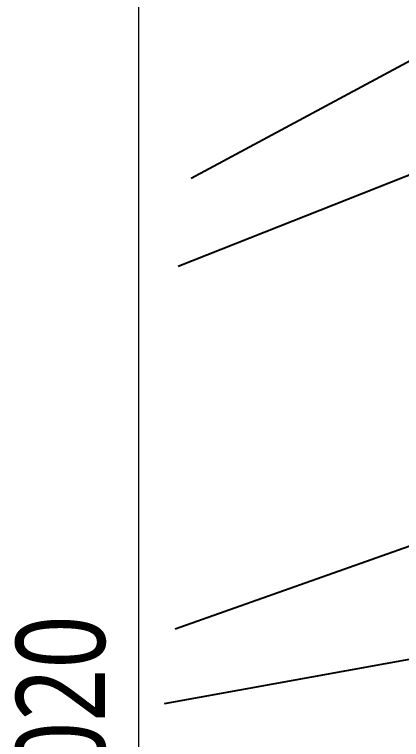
# Model space of a CAD drawing. Header units: millimetres. Extents: x -268744 to 115753, y -96240 to -10461.
# Drawn here: x -268744 to -257023, y -44566 to -22627 of the extents above; entities that cross this region are included whole.
import ezdxf

# ---------------------------------------------------------------- set-up
doc = ezdxf.new("R2010")
doc.units = ezdxf.units.MM
doc.layers.add('A-ANNO-DIMS', color=211, linetype='Continuous', lineweight=9)
doc.layers.add('A-ANNO-DIMS-900', color=211, linetype='Continuous', lineweight=9)
doc.layers.add('GC-DAY NEO', color=5, linetype='Continuous')
doc.styles.add('Trebuchet MS', font='trebuc.ttf', dxfattribs={"width": 0.8, "height": 2700})
doc.dimstyles.new('Arc_Length_-_3mm_Trebuchet_MS', dxfattribs={"dimscale": 304.8, "dimtxt": 2783.567448, "dimasz": 2.952756, "dimexe": 4.429134, "dimexo": 4.429134, "dimgap": 0.885827, "dimtad": 1, "dimdec": 0, "dimrnd": 10, "dimzin": 0, "dimdsep": 46, "dimtxsty": 'Trebuchet MS', "dimblk1": 'OBLIQUE', "dimblk2": 'OBLIQUE', "dimsah": 1, "dimcen": 0.09, "dimdle": 2.952756, "dimazin": 0, "dimtfac": 1, "dimtdec": 4, "dimtix": 1, "dimtmove": 0, "dimatfit": 3, "dimfxl": 1, "dimtvp": 1, "dimtolj": 1, "dimtzin": 0, "dimarcsym": 2})

# ---------------------------------------------------------------- blocks, each defined once
blk = doc.blocks.new('DIMBLOCK1-KHUNG KẾT CẤU BÈ PIN 1')
at = {"layer": 'A-ANNO-DIMS-900', "transparency": 16777216}
for p, q in [((-264978, -71225), (-264978, -19406)), ((-264978, -20306), (-266328, -20306)), ((-264978, -20306), (-258082, -20306)), ((-264978, -70325), (-266328, -70325)), ((-264978, -70325), (-256694, -70325))]:
    blk.add_line(p, q, dxfattribs=at)
at = {"layer": 'A-ANNO-DIMS-900', "lineweight": 70, "transparency": 16777216}
for p, q in [((-264978, -20306), (-265428, -19856)), ((-264978, -20306), (-264528, -20756)), ((-264978, -70325), (-265428, -69875)), ((-264978, -70325), (-264528, -70775))]:
    blk.add_line(p, q, dxfattribs=at)
at = {"layer": 'A-ANNO-DIMS-900', "color": 0, "transparency": 16777216, "insert": (-268703, -48854), "char_height": 2700, "width": 8492.24, "attachment_point": 1, "rotation": 90, "line_spacing_factor": 1.048425, "style": 'Trebuchet MS'}
blk.add_mtext('50020', dxfattribs=at)
blk = doc.blocks.new('_Oblique')
at = {"color": 0, "linetype": 'ByBlock', "lineweight": -2}
blk.add_line((-0.5, -0.5), (0.5, 0.5), dxfattribs=at)

msp = doc.modelspace()

# ---------------------------------------------------------------- linework, layer by layer
at = {"layer": 'GC-DAY NEO'}
for p, q in [((-256344, -23807.6), (-263394.2, -27588.4)), ((-256344.8, -27307.6), (-263783.1, -30252.2)), ((-256341.4, -38558.7), (-263882.5, -41229.3)), ((-256342.2, -42058.7), (-264213.4, -43488.2))]:
    msp.add_line(p, q, dxfattribs=at)

# ---------------------------------------------------------------- dimensions: what is measured, and where the dimension line sits
at = {"layer": 'A-ANNO-DIMS'}
dim = msp.add_linear_dim(base=(-264977.8, -20306.4), p1=(-255343.9, -70324.7), p2=(-256732.4, -20306.4), angle=270, dimstyle='Arc_Length_-_3mm_Trebuchet_MS', override={"dimpost": '<>', "dimfxl": 50037.609472}, dxfattribs=at)
dim.commit()
dim.dimension.update_dxf_attribs({"geometry": 'DIMBLOCK1-KHUNG KẾT CẤU BÈ PIN 1', "text_midpoint": (-266621.5, -45315.6)})

doc.saveas('drawing.dxf')
